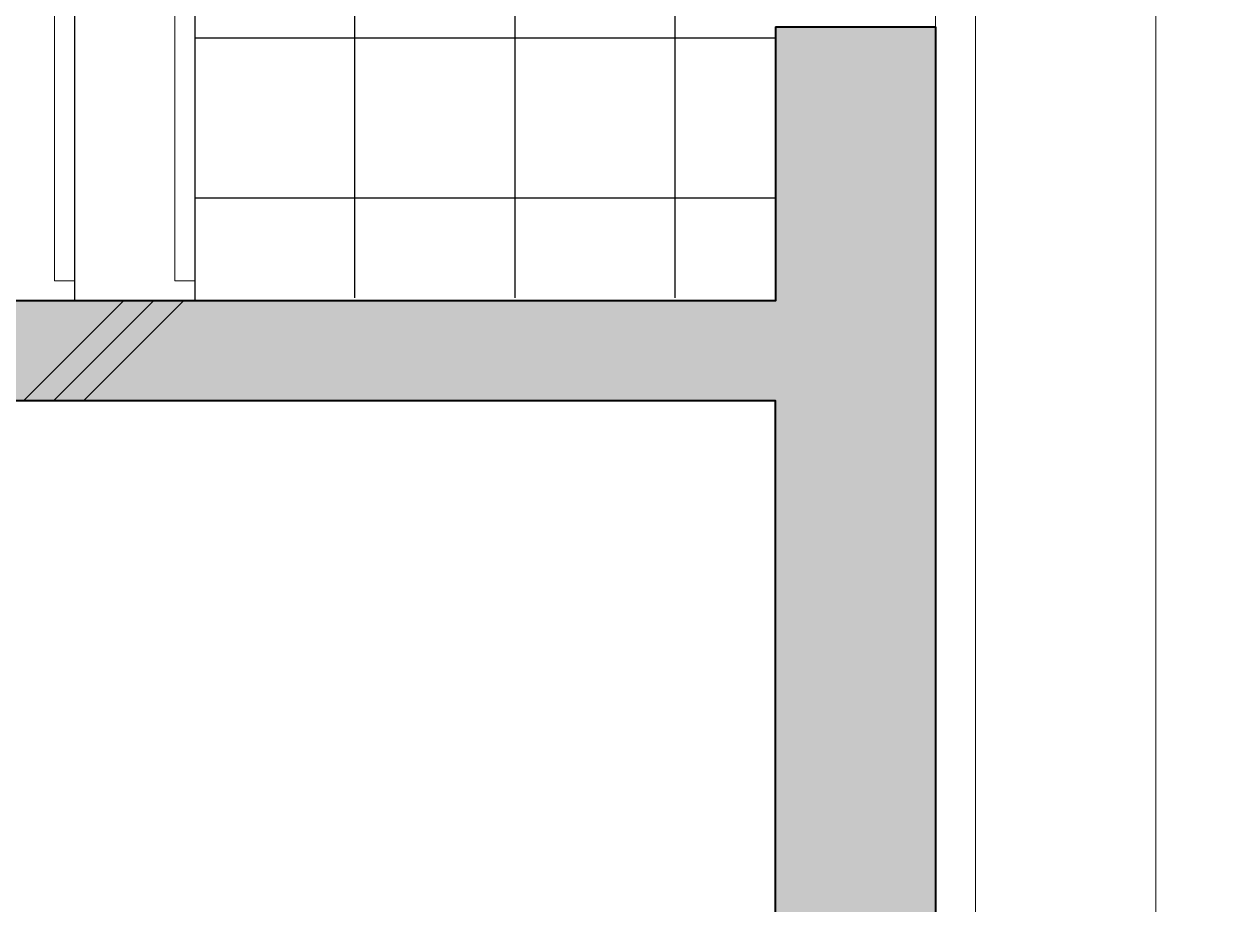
# Model space of a CAD drawing. Header units: millimetres. Extents: x 4003075 to 5615882, y 1445368 to 2591247.
# Drawn here: x 5440748 to 5443721, y 2453960 to 2456160 of the extents above; entities that cross this region are included whole.
import ezdxf

# ---------------------------------------------------------------- set-up
doc = ezdxf.new("R2010")
doc.units = ezdxf.units.MM
for name, color, linetype, lineweight in [('XR-평면도$0$A-CNTL', 9, 'Continuous', 15), ('XR-평면도$0$A-CONC-LIN1', 9, 'Continuous', 40), ('XR-평면도$0$A-ELEV-LIN3', 9, 'Continuous', 18), ('XR-평면도$0$A-SSXM-STAIR', 9, 'Continuous', 25), ('XR-평면도$0$A-XXXX-HATC', 9, 'Continuous', 18)]:
    doc.layers.add(name, color=color, linetype=linetype, lineweight=lineweight)
doc.layers.add('XR-평면도$0$A-CONC-SOLD', color=9, linetype='Continuous')
doc.layers.add('XR-평면도$0$A-ELEV-PATT', color=9, linetype='Continuous')

# ---------------------------------------------------------------- blocks, each defined once
blk = doc.blocks.new('XR-평면도$0$중심선(210216)')
at = {"layer": 'XR-평면도$0$A-CNTL', "ltscale": 300}
blk.add_lwpolyline([(121000, 206000), (121000, -10000)], dxfattribs=at)
blk = doc.blocks.new('XR-평면도$0$CORE_02_05_B2 3F에서8F (230330)')
at = {"layer": 'XR-평면도$0$A-CONC-SOLD'}
h = blk.add_hatch(dxfattribs=at)
h.set_pattern_fill('CONC', color=256, scale=100)
h.set_pattern_definition([(45, (-237243, -745220.6), (-2121.32, 2121.32), []), (45, (-237243, -745145.6), (-2121.32, 2121.32), []), (45, (-237243, -745070.6), (-2121.32, 2121.32), [])])
h.paths.add_polyline_path([(9500, 12000), (9500, 11800), (9900, 11800), (9900, 12400), (5800, 12400), (5800, 12000)], flags=17)
h.paths.add_polyline_path([(2250, 3450), (2250, 6825), (1900, 6825), (1900, 6575), (2000, 6575), (2000, 3450), (400, 3450), (400, 6575), (1285, 6575), (1285, 6825), (400, 6825), (400, 8250), (775, 8250), (775, 8500), (400, 8500), (400, 12000), (1900, 12000), (1900, 8500), (1375, 8500), (1375, 8250), (4250, 8250), (4250, 9200), (4000, 9200), (4000, 8500), (2150, 8500), (2150, 12000), (4000, 12000), (4000, 9800), (4250, 9800), (4250, 12000), (4700, 12000), (4700, 12400), (0, 12400), (0, 0), (9900, 0), (9900, 10685), (9500, 10685), (9500, 10000), (6250, 10000), (6250, 9600), (6500, 9600), (6500, 9750), (9500, 9750), (9500, 7250), (7700, 7250), (7700, 7000), (9500, 7000), (9500, 400), (6500, 400), (6500, 7000), (6600, 7000), (6600, 7250), (6500, 7250), (6500, 8500), (6250, 8500), (6250, 3450), (5800, 3450), (5800, 3200), (6250, 3200), (6250, 400), (3500, 400), (3500, 1400), (3250, 1400), (3250, 400), (400, 400), (400, 3200), (3250, 3200), (3250, 2700), (3500, 2700), (3500, 3200), (4700, 3200), (4700, 3450)])
at = {"layer": 'XR-평면도$0$A-XXXX-HATC'}
h = blk.add_hatch(color=253, dxfattribs=at)
h.dxf.hatch_style = 1
h.paths.add_polyline_path([(0, 12400), (0, 0), (9900, 0), (9900, 10685), (9500, 10685), (9500, 10000), (6250, 10000), (6250, 9615), (6500, 9615), (6500, 9750), (9500, 9750), (9500, 7250), (7715, 7250), (7715, 7000), (9500, 7000), (9500, 400), (6500, 400), (6500, 7000), (6585, 7000), (6585, 7250), (6500, 7250), (6500, 8485), (6250, 8485), (6250, 3450), (5815, 3450), (5815, 3200), (6250, 3200), (6250, 400), (3500, 400), (3500, 1200), (3250, 1200), (3250, 400), (400, 400), (400, 3200), (3250, 3200), (3250, 2500), (3500, 2500), (3500, 3200), (4685, 3200), (4685, 3450), (400, 3450), (400, 6575), (1285, 6575), (1285, 6825), (400, 6825), (400, 8250), (760, 8250), (760, 8500), (400, 8500), (400, 12000), (1900, 12000), (1900, 8500), (1390, 8500), (1390, 8250), (4250, 8250), (4250, 9185), (4000, 9185), (4000, 8500), (2150, 8500), (2150, 12000), (4000, 12000), (4000, 9815), (4250, 9815), (4250, 12000), (4685, 12000), (4685, 12400)])
h.paths.add_polyline_path([(5815, 12400), (5815, 12000), (9500, 12000), (9500, 11815), (9900, 11815), (9900, 12400)])
h.paths.add_polyline_path([(2250, 3450), (2250, 6825), (1915, 6825), (1915, 6575), (2000, 6575), (2000, 3450)])
at = {"layer": 'XR-평면도$0$A-CONC-LIN1'}
for points in [[(9900, 10685), (9900, 0), (0, 0), (0, 12400), (4685, 12400)], [(9500, 10685), (9500, 10000), (6250, 10000), (6250, 9615)], [(9500, 10685), (9900, 10685)], [(9500, 7250), (9500, 9750), (6500, 9750)]]:
    blk.add_lwpolyline(points, dxfattribs=at)
at = {"layer": 'XR-평면도$0$A-ELEV-LIN3'}
for points in [[(7750, 11950), (7700, 11950), (7700, 10050), (7750, 10050)], [(8050, 11950), (8000, 11950), (8000, 10050), (8050, 10050)]]:
    blk.add_lwpolyline(points, dxfattribs=at)
at = {"layer": 'XR-평면도$0$A-SSXM-STAIR'}
for points in [[(7750, 12000), (7750, 10000)], [(8050, 12000), (8050, 10000)]]:
    blk.add_lwpolyline(points, dxfattribs=at)

msp = doc.modelspace()

# ---------------------------------------------------------------- linework, layer by layer
at = {"layer": 'XR-평면도$0$A-ELEV-LIN3'}
for points in [[(5363175, 2444567.6), (5364575, 2444567.6), (5364575, 2445467.6), (5377025, 2445467.6), (5377025, 2444867.6), (5378125, 2444867.6), (5378125, 2446367.6), (5377025, 2446367.6), (5377025, 2457867.6), (5433125, 2457867.6), (5433125, 2446367.6), (5432025, 2446367.6), (5432025, 2444867.6), (5433125, 2444867.6), (5433125, 2445467.6), (5443025, 2445467.6), (5443025, 2444867.6), (5444125, 2444867.6), (5444125, 2446367.6), (5443025, 2446367.6), (5443025, 2457867.6), (5483675, 2457867.6)], [(5363175, 2445967.6), (5363175, 2444567.6), (5364575, 2444567.6), (5364575, 2445467.6), (5377025, 2445467.6), (5377025, 2444867.6), (5378125, 2444867.6), (5378125, 2446367.6), (5377025, 2446367.6), (5377025, 2457867.6), (5433125, 2457867.6), (5433125, 2446367.6), (5432025, 2446367.6), (5432025, 2444867.6), (5433125, 2444867.6), (5433125, 2445467.6), (5443025, 2445467.6), (5443025, 2444867.6), (5444125, 2444867.6), (5444125, 2446367.6), (5443025, 2446367.6), (5443025, 2457867.6), (5483675, 2457867.6)], [(5363175, 2445967.6), (5363175, 2444567.6), (5364575, 2444567.6), (5364575, 2445467.6), (5377025, 2445467.6), (5377025, 2444867.6), (5378125, 2444867.6), (5378125, 2446367.6), (5377025, 2446367.6), (5377025, 2457867.6), (5433125, 2457867.6), (5433125, 2446367.6), (5432025, 2446367.6), (5432025, 2444867.6), (5433125, 2444867.6), (5433125, 2445467.6), (5443025, 2445467.6), (5443025, 2444867.6), (5444125, 2444867.6), (5444125, 2446367.6), (5443025, 2446367.6), (5443025, 2457867.6), (5483675, 2457867.6)], [(5363075, 2444467.6), (5364675, 2444467.6), (5364675, 2445367.6), (5376925, 2445367.6), (5376925, 2444767.6), (5378225, 2444767.6), (5378225, 2446467.6), (5377125, 2446467.6), (5377125, 2457767.6), (5433025, 2457767.6), (5433025, 2446467.6), (5431925, 2446467.6), (5431925, 2444767.6), (5433225, 2444767.6), (5433225, 2445367.6), (5442925, 2445367.6), (5442925, 2444767.6), (5444225, 2444767.6), (5444225, 2446467.6), (5443125, 2446467.6), (5443125, 2457767.6), (5483575, 2457767.6)], [(5363075, 2444467.6), (5364675, 2444467.6), (5364675, 2445367.6), (5376925, 2445367.6), (5376925, 2444767.6), (5378225, 2444767.6), (5378225, 2446467.6), (5377125, 2446467.6), (5377125, 2457767.6), (5433025, 2457767.6), (5433025, 2446467.6), (5431925, 2446467.6), (5431925, 2444767.6), (5433225, 2444767.6), (5433225, 2445367.6), (5442925, 2445367.6), (5442925, 2444767.6), (5444225, 2444767.6), (5444225, 2446467.6), (5443125, 2446467.6), (5443125, 2457767.6), (5483575, 2457767.6)], [(5363075, 2444467.6), (5364675, 2444467.6), (5364675, 2445367.6), (5376925, 2445367.6), (5376925, 2444767.6), (5378225, 2444767.6), (5378225, 2446467.6), (5377125, 2446467.6), (5377125, 2457767.6), (5433025, 2457767.6), (5433025, 2446467.6), (5431925, 2446467.6), (5431925, 2444767.6), (5433225, 2444767.6), (5433225, 2445367.6), (5442925, 2445367.6), (5442925, 2444767.6), (5444225, 2444767.6), (5444225, 2446467.6), (5443125, 2446467.6), (5443125, 2457767.6), (5483575, 2457767.6)]]:
    msp.add_lwpolyline(points, dxfattribs=at)
at = {"layer": 'XR-평면도$0$A-ELEV-PATT'}
for p, q in [((5441575, 2455475.2), (5441575, 2457475.2)), ((5441575, 2455475.2), (5441575, 2457475.2)), ((5441575, 2455475.2), (5441575, 2457475.2)), ((5441975, 2455475.2), (5441975, 2457475.2)), ((5441975, 2455475.2), (5441975, 2457475.2)), ((5441975, 2455475.2), (5441975, 2457475.2)), ((5442375, 2455475.2), (5442375, 2457475.2)), ((5442375, 2455475.2), (5442375, 2457475.2)), ((5442375, 2455475.2), (5442375, 2457475.2)), ((5441175, 2456125.2), (5442625, 2456125.2)), ((5441175, 2456125.2), (5442625, 2456125.2)), ((5441175, 2456125.2), (5442625, 2456125.2)), ((5441175, 2455725.2), (5442625, 2455725.2)), ((5441175, 2455725.2), (5442625, 2455725.2)), ((5441175, 2455725.2), (5442625, 2455725.2))]:
    msp.add_line(p, q, dxfattribs=at)

# ---------------------------------------------------------------- block references
msp.add_blockref('XR-평면도$0$CORE_02_05_B2 3F에서8F (230330)', (5433125, 2445467.6))
msp.add_blockref('XR-평면도$0$CORE_02_05_B2 3F에서8F (230330)', (5433125, 2445467.6))
msp.add_blockref('XR-평면도$0$CORE_02_05_B2 3F에서8F (230330)', (5433125, 2445467.6))
at = {"layer": 'XR-평면도$0$A-CNTL'}
msp.add_blockref('XR-평면도$0$중심선(210216)', (5322575, 2339367.6), dxfattribs=at)

doc.saveas('drawing.dxf')
